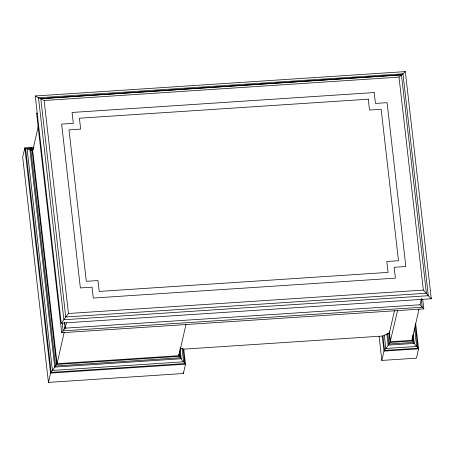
<?xml version="1.0" encoding="UTF-8"?>
<svg xmlns="http://www.w3.org/2000/svg" width="454" height="454" viewBox="0 0 454 454"><rect width="100%" height="100%" fill="white"/><g stroke="black" fill="none" stroke-linecap="round" stroke-linejoin="round"><path stroke-width="0.68" d="M415.155 324.996L417.811 348.235L384.583 350.426L382.949 335.92L388.93 333.071A0.88 0.323 -6.5 0 0 389.441 332.839L394.543 310.44M34.005 147.255L24.822 147.862L22.7 157.192L48.447 382.399L183.382 373.511L185.504 364.176L183.785 349.143L183.104 349.188L184.75 363.592L51.171 372.388L25.572 148.447A1.737 0.602 41.9 0 1 27.081 148.753A6.481 2.247 41.9 0 0 29.907 149.775A0.976 0.34 41.9 0 0 30.878 150.212L32.291 150.115M61.216 323.14L35.242 95.981L405.331 71.601L431.3 298.755L61.216 323.14A8.734 1.549 -52 0 1 63.333 320.501L63.861 319.752L428.321 295.702L402.965 73.758L401.432 74.91L40.781 98.677L401.444 74.87L426.397 293.278L428.865 296.411A8.734 3.025 41.9 0 1 431.306 298.755M51.171 372.388A1.737 0.306 -52 0 1 52.426 370.441A6.481 1.146 -52 0 0 54.752 367.093L55.547 365.992A1.975 0.352 -52 0 1 56.591 364.409L57.068 363.722L32.716 150.745L38.42 125.633M48.447 382.399L50.57 373.069L24.822 147.862M64.162 332.504L57.068 363.722L178.876 355.698A1.061 0.369 41.9 0 0 179.364 356.316A1.975 0.687 41.9 0 1 180.363 357.763A0.976 0.34 41.9 0 0 181.214 358.756A6.481 2.247 41.9 0 0 183.581 361.798A1.737 0.602 41.9 0 1 184.75 363.592M66.352 322.851L65.143 328.163L64.519 329.036A1.986 0.352 -52 0 1 64.247 329.354L61.687 332.731L423.82 308.873L422.691 299.01M185.97 324.479L178.876 355.698L178.723 354.324M183.785 349.143L382.938 336.022M401.432 74.91L401.444 74.87A4.001 0.709 -52 0 1 400.717 75.665L399.361 76.76A2.054 0.363 -52 0 0 399.004 77.123L44.129 100.504A2.054 0.709 41.9 0 0 43.658 100.198L41.694 99.318A4.001 1.385 41.9 0 1 40.786 98.632L65.745 317.045L63.872 319.712L38.499 97.769L402.97 73.843L403.385 73.497A8.734 1.549 -52 0 1 405.337 71.59M415.665 323.486L418.565 348.82L416.443 358.155L381.859 360.436L383.976 351.101L382.257 336.068M397.568 310.536L390.048 342.384A1.975 0.352 -52 0 0 388.959 344.024L388.159 345.125A6.481 1.146 -52 0 1 385.832 348.473A1.737 0.306 -52 0 0 384.583 350.426M417.811 348.235A1.737 0.602 41.9 0 0 416.641 346.442A6.481 2.247 41.9 0 1 414.275 343.406A0.976 0.34 41.9 0 1 413.424 342.412A1.975 0.687 41.9 0 0 412.425 340.96A1.061 0.369 41.9 0 1 411.937 340.341L419.031 309.123M423.82 308.873L422.975 307.977A1.402 0.488 41.9 0 1 422.578 307.636L422.231 307.193A1.249 0.431 41.9 0 1 421.84 306.887L421 305.848A1.986 0.687 41.9 0 1 420.671 305.57L420.018 304.782L421.374 298.806M183.104 349.188L182.871 348.655L180.42 348.025M29.107 148.214L31.933 148.027M33.426 148.339L27.081 148.753L52.426 370.441L183.581 361.798L182.06 348.53M33.437 149.542L29.907 149.775L54.752 367.093L181.214 358.756L180.022 348.366M68.48 313.481L423.349 290.1A2.054 0.709 41.9 0 1 423.798 290.52L425.511 292.512A4.001 1.385 41.9 0 0 426.408 293.239L65.751 317A4.001 0.709 -52 0 0 66.488 316.166L68.094 313.952A2.054 0.363 -52 0 1 68.48 313.481L44.129 100.504M420.018 304.782L65.143 328.163L64.502 322.539M411.937 340.341L390.474 341.76L389.299 331.46M50.57 373.069L185.504 364.176M383.976 351.101L418.565 348.82M40.781 98.677L37.847 97.582A8.734 3.025 41.9 0 0 35.242 95.976M37.5 113.483L36.564 112.984L61.687 332.731M399.004 77.123L423.349 290.1M421.261 298.738L422.231 307.193L63.123 330.853L62.238 323.106M414.547 328.146L416.641 346.442L385.832 348.473L384.317 335.2M413.225 334.263L414.275 343.406L388.159 345.125L386.893 334.036M412.624 335.381L413.424 342.412L388.959 344.024L387.778 333.701M412.101 338.151L412.425 340.96L390.003 342.441L388.93 333.071M379.124 336.505L381.859 360.436M183.223 372.104L183.382 373.511M179.58 350.885L180.363 357.763L55.547 365.992L30.883 150.212M179.131 354.313L179.364 356.316L56.591 364.409L32.138 150.529A1.975 0.687 41.9 0 0 30.883 150.212M64.207 322.783L64.366 324.19M64.689 326.999L64.848 328.407M32.716 150.745A1.061 0.369 41.9 0 1 32.138 150.529M374.198 92.559L72.073 112.461L73.315 123.335L61.648 124.101L80.375 287.944L92.043 287.178L93.286 298.045L395.411 278.143L394.168 267.27L405.836 266.504L387.109 102.661L375.441 103.427L374.198 92.559M368.256 99.188L79.427 118.216L80.67 129.089L69.002 129.855L86.317 281.315L97.985 280.544L99.227 291.417L388.056 272.389L386.814 261.515L398.481 260.749L381.167 109.289L369.499 110.055L368.256 99.188"/></g></svg>
